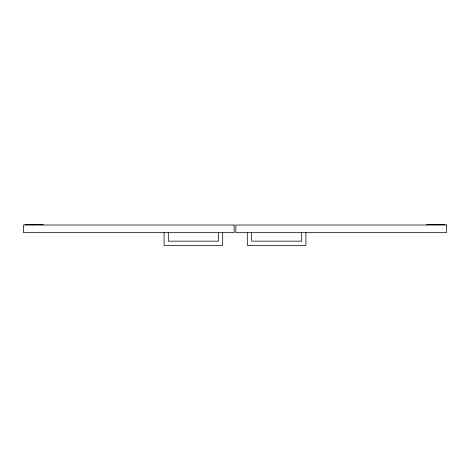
<?xml version="1.0" encoding="UTF-8"?>
<svg xmlns="http://www.w3.org/2000/svg" width="470" height="470" viewBox="0 0 470 470"><rect width="100%" height="100%" fill="white"/><g stroke="black" fill="none" stroke-linecap="round" stroke-linejoin="round"><path stroke-width="0.7" d="M24.904 224.595L43.17 224.595L43.17 225.018M445.096 224.595L426.831 224.595L426.831 225.018M437.582 224.595L437.582 225.018M305.923 232.662L305.923 245.405L247.314 245.405L247.314 232.662M301.675 232.662L301.675 241.157L251.562 241.157L251.562 232.662M222.686 232.662L222.686 245.405L164.077 245.405L164.077 232.662M218.438 232.662L218.438 241.157L168.325 241.157L168.325 232.662M32.418 224.595L32.418 225.018M234.148 225.018L23.5 225.018L23.5 232.662L234.148 232.662L234.148 225.018M446.5 225.018L235.852 225.018L235.852 232.662L446.5 232.662L446.5 225.018"/></g></svg>
